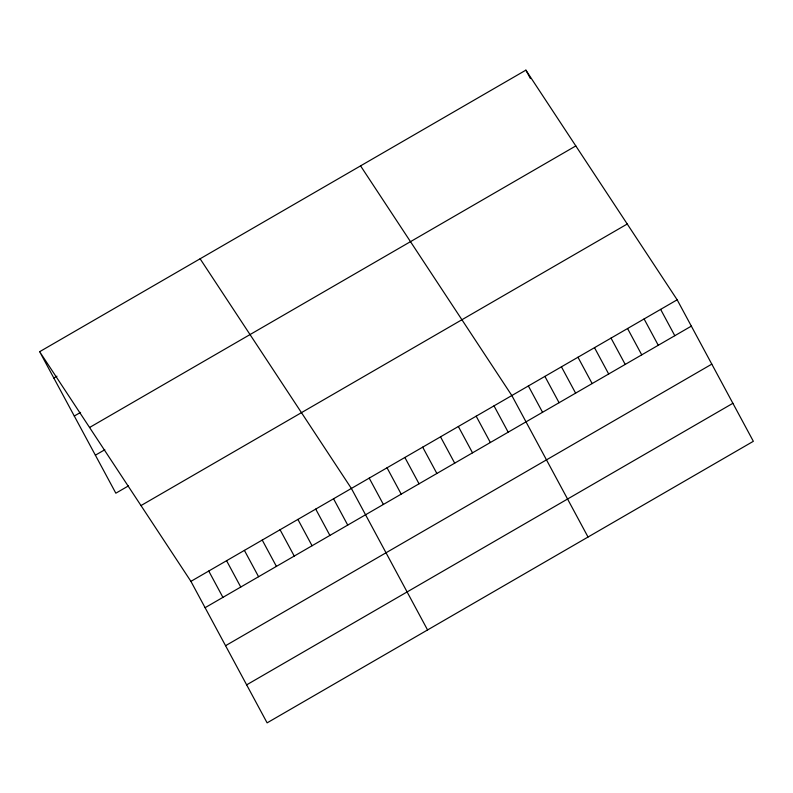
<?xml version="1.0" encoding="UTF-8"?>
<svg xmlns="http://www.w3.org/2000/svg" width="793" height="793" viewBox="0 0 793 793"><rect width="100%" height="100%" fill="white"/><g stroke="black" fill="none" stroke-linecap="round" stroke-linejoin="round"><path stroke-width="1.19" d="M39.65 351.695L525.888 70.141L677.163 299.804L753.35 441.304L267.112 722.859L190.915 581.358L39.65 351.695L115.837 493.196L128.426 485.911M53.825 378.023L56.977 376.199M74.294 416.028L80.589 412.39M89.569 427.486L575.807 145.932M95.378 455.192L104.815 449.73M140.995 505.567L627.243 224.013M190.915 581.358L677.163 299.804M205.1 607.686L691.337 326.131M225.559 645.7L711.797 364.136M246.643 684.855L732.881 403.3M360.567 165.866L511.832 395.529L588.029 537.03M200.114 258.786L351.378 488.448L427.566 629.949M660.628 309.379L674.803 335.707M525.888 70.141L530.428 78.566M644.094 318.945L658.269 345.282M627.56 328.52L641.735 354.848M611.026 338.096L625.211 364.423M594.502 347.671L608.677 373.999M577.968 357.237L592.143 383.574M561.434 366.812L575.609 393.14M544.9 376.388L559.075 402.715M528.366 385.963L542.551 412.291M494.009 405.857L508.184 432.185M476.177 416.176L490.352 442.504M458.354 426.505L472.529 452.833M440.521 436.824L454.696 463.152M422.689 447.153L436.874 473.48M404.866 457.472L419.041 483.799M387.034 467.801L401.208 494.128M369.211 478.12L383.386 504.447M333.546 498.767L347.731 525.095M315.723 509.096L329.898 535.424M297.89 519.415L312.065 545.743M280.058 529.744L294.243 556.071M262.235 540.063L276.41 566.39M244.403 550.392L258.577 576.719M226.58 560.71L240.755 587.038M208.747 571.039L222.922 597.367"/></g></svg>
